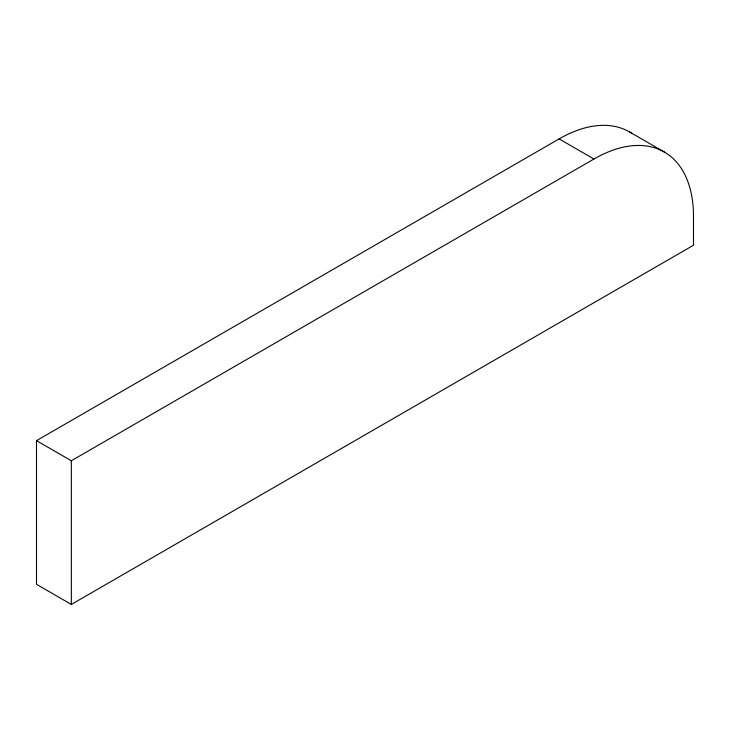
<?xml version="1.0" encoding="UTF-8"?>
<svg xmlns="http://www.w3.org/2000/svg" width="730" height="730" viewBox="0 0 730 730"><rect width="100%" height="100%" fill="white"/><g stroke="black" fill="none" stroke-linecap="round" stroke-linejoin="round"><path stroke-width="1.09" d="M559.116 138.901L593.955 159.021A140.78 81.276 -60 0 1 693.5 216.491L693.5 245.234L71.339 604.431L36.5 584.319L36.5 440.637L559.116 138.901A140.78 81.276 -60 0 1 632.207 133.617M36.5 440.637L71.339 460.749L593.955 159.021M629.506 131.929L664.346 152.05M71.339 460.749L71.339 604.431"/></g></svg>
